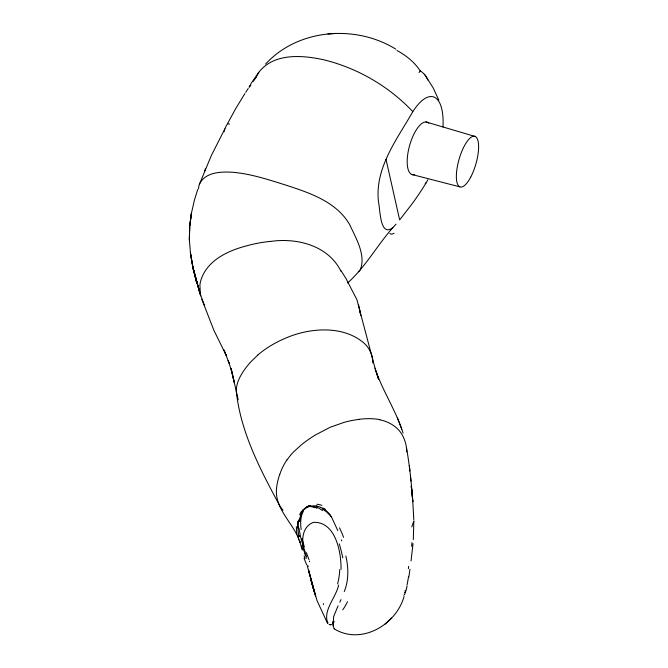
<?xml version="1.0" encoding="UTF-8"?>
<svg xmlns="http://www.w3.org/2000/svg" width="668" height="668" viewBox="0 0 668 668"><rect width="100%" height="100%" fill="white"/><g stroke="black" fill="none" stroke-linecap="round" stroke-linejoin="round"><path stroke-width="1" d="M413.834 521.641L413.292 539.61M189.395 238.735L189.462 241.298M189.386 239.754L189.67 226.769L191.407 213.276L194.471 199.941L197.745 189.42M189.67 226.769L189.386 239.244L189.645 227.254L189.628 227.738M341.014 569.437C341.398 552.753 335.745 521.257 313.384 522.359C299.932 527.611 301.569 545.171 305.643 556.219M333.107 625.34L333.649 616.522L338.066 605.868M332.965 621.44L333.19 625.916L334.15 628.83M198.546 188.777L198.613 187.817A64.17 27.789 33.2 0 1 199.665 183.667C205.719 171.943 221.166 171.567 232.689 172.269C250.993 173.83 268.544 179.684 285.962 185.145C309.752 192.927 336.563 201.736 349.74 224.757C355.902 238.142 366.239 255.201 360.219 270.006A40.356 17.911 31.8 0 1 358.282 271.767M413.016 543.61L411.045 560.953M298.588 521.708L298.78 520.121M298.195 521.766L298.404 520.172M189.712 226.285L191.332 213.743M189.762 225.801L191.407 213.276M409.968 569.261L408.758 577.436M407.088 586.137L406.595 588.157M338.634 584.984C336.146 597.568 322.452 610.435 327.879 623.294M279.725 474.363C277.997 479.49 276.677 484.809 276.402 490.228C275.492 510.235 294.646 524.43 300.116 542.583M344.27 591.531C348.863 580.241 348.562 567.666 345.824 555.968M199.356 184.418L211.33 155.56L224.874 128.866M204.642 170.899L205.56 168.57M404.048 596.507C396.099 624.989 361.171 645.355 334.209 628.88M299.89 514.794L300.066 514.368M340.989 599.63L339.837 602.144M256.562 76.302L258.833 72.303M250.901 83.709L259.126 71.885C274.339 52.847 302.437 55.102 323.788 59.803C357.58 68.061 388.96 86.356 412.824 111.648C397.076 139.22 374.681 167.852 378.455 201.661C380.201 208.616 379.8 238.117 392.868 227.546M244.872 93.587L235.487 108.984L227.563 123.58L229.525 124.139M419.053 72.57L420.189 70.825C414.461 62.124 406.127 55.427 397.009 50.543M301.443 511.78L302.996 509.751M245.699 92.309L248.229 88.493M403.856 595.338L404.157 594.912M253.205 81.404L256.153 77.246L255.243 78.482M286.923 460.035L290.597 455.234A66.959 36.84 -20.2 0 1 293.828 451.685L301.402 444.813A85.345 46.518 -20.5 0 1 315.672 434.81L330.293 427.211L344.254 422.31A63.861 35.279 -20.3 0 1 356.036 419.796L359.284 419.337M396.057 224.172C378.514 242.643 366.649 265.981 347.569 282.981M302.804 510.786C306.512 506.469 312.791 504.774 318.202 506.419M265.563 64.086C298.137 28.607 355.752 24.315 395.873 49.19M384.968 624.213L391.398 618.034M257.773 355.1L251.126 361.555A89.554 54.041 -18.6 0 0 242.776 372.251C238.601 378.672 235.303 386.363 236.614 394.17C241.624 434.409 260.988 470.898 279.95 506.102L282.965 510.252M427.938 179.709A52.989 20.157 -74.5 0 1 426.192 182.715L425.199 183.508M270.081 241.49C296.842 237.524 328.197 245.323 341.081 271.417M336.046 33.4L327.896 33.943M331.604 624.363L330.61 624.78L329.099 624.338M379.708 419.796C390.162 421.792 400.174 428.447 404.048 438.676A117.176 64.345 -18.6 0 1 406.762 451.885M329.641 624.572L330.343 624.764M316.231 506.01L317.417 506.361M411.647 174.423L459.801 186.848M404.499 592.299L404.858 592.357A2.087 0.818 72.3 0 0 405.234 591.84L405.167 590.462M475.491 136.598L425.992 121.943M318.912 506.636L320.298 507.187M320.774 507.404L323.613 509.041M322.385 508.64L322.853 508.924M322.652 508.599L323.087 508.882M325.191 510.477L331.403 516.756L337.791 530.609M330.368 515.437L331.403 516.756M425.032 75.108L433.206 87.951L438.826 100.175M341.064 270.715L345.982 278.531L356.912 299.69L375.032 368.16L378.606 379.416L375.032 368.16M204.725 305.552L204.358 304.884M204.066 304.349L200.417 294.53L199.899 285.077A64.637 41.366 -3.9 0 1 200.767 280.635C206.621 260.804 227.412 250.867 245.933 246.024A89.128 56.204 -4.5 0 1 270.072 241.432M327.454 623.186L316.949 600.423L308.641 570.28L314.954 594.044L310.453 577.937L312.883 586.771M370.055 350.984L369.755 350.399A65.514 39.946 -18.2 0 0 363.576 342.717C346.7 328.623 322.869 327.738 302.287 332.572A62.45 38.251 -18.2 0 0 283.925 338.893L282.08 339.703A74.298 45.157 -18.2 0 0 257.698 355.067M403.054 433.073C396.408 411.655 383.774 392.792 376.184 371.742M308.265 566.355L308.015 565.788M238.209 399.723L231.086 368.611L234.268 382.413L231.696 371.224L228.172 360.545L229.049 363.108L224.047 350.015L226.168 355.267L213.919 330.384L201.803 299.281M397.351 417.625L401.76 429.14M305.017 558.49L304.107 556.01M341.423 539.869L341.774 540.921M304.725 550.958L304.942 551.601M306.345 558.373L306.053 557.488M304.299 549.672L303.882 548.403M302.938 549.989L301.66 545.789M303.681 547.768L300.683 537.356L298.955 528.179M199.966 293.619L192.785 266.774M312.824 586.83L315.622 596.29M302.103 549.781L300.942 545.572A64.729 22.328 64.3 0 1 300.099 542.374M311.647 582.588L313.584 589.276L311.071 580.4M200.709 295.874L193.595 270.114L200.091 293.653M193.436 269.555L192.885 267.334M200.509 295.314L193.136 268.444L196.501 281.929L193.01 267.893L190.388 252.462M312.09 583.949L307.313 565.829M190.747 255.151L190.656 254.617L192.943 267.609L196.425 281.645M300.174 542.433L299.798 540.721M386.046 159.468L399.656 219.914L412.398 203.431A270.64 114.153 -78 0 0 426.201 182.756M359.743 310.436L360.778 315.346L358.582 304.909M406.445 447.694C410.72 471.433 412.599 495.581 413.793 519.646M299.456 536.554L299.264 535.452M192.943 267.609L190.497 253.539L189.395 240.271M299.005 536.629L298.821 535.527M411.288 486.045L412.857 501.643L411.288 486.045L411.805 491.331M409.35 465.563L409.91 471.04M410.402 475.7L410.954 481.094M298.028 528.129L297.978 526.451M412.824 111.648A53.048 20.174 -74.5 0 1 442.976 127.062M394.045 233.249A52.855 10.095 -64 0 1 389.895 233.399M420.172 70.866A74.599 29.567 -75 0 1 423.637 73.605M224.114 131.721A81.504 40.882 34.8 0 1 227.638 123.647M423.671 73.513A74.724 29.668 -74.6 0 1 427.971 80.093M359.3 419.295A54.459 30.26 -20.4 0 1 379.858 419.629M279.808 474.355A100.334 54.559 -21 0 1 286.789 460.027M322.844 507.93A59.561 30.336 75.4 0 1 325.224 509.375M323.02 509.292A56.697 29.626 85.7 0 1 325.099 510.945M316.916 504.248A54.367 26.044 70.9 0 1 321.918 505.409M310.787 506.695A56.78 23.38 61.1 0 1 316.891 508.148M303.222 510.135A67.359 28.841 64.4 0 1 310.244 505.425M299.915 514.16A64.512 27.906 61.1 0 1 301.335 511.621M299.681 521.491A59.435 25.885 61 0 1 300.775 515.88M297.853 526.351A61.381 28.44 56.5 0 1 298.087 521.666M296.934 534.216A66.533 29.35 58.4 0 1 296.4 526.718M298.688 539.919A67.443 25.651 62.5 0 1 297.936 535.753M306.554 556.711A55.578 18.353 64.8 0 1 304.65 551.05M306.762 564.961A52.989 19.046 63.8 0 1 304.065 558.298M323.329 603.63A36.13 1.728 76.5 0 1 323.562 604.649M339.494 527.829A84.544 46.025 88.4 0 1 343.544 537.314M339.244 543.844A83.032 38.936 85 0 1 342.809 557.914M347.544 601.651A59.227 23.806 -83.2 0 1 342.742 609.851M334.292 621.716A66.132 9.185 -71.4 0 1 332.873 623.211M339.761 569.612A31.404 13.936 -84.7 0 1 337.591 583.907M324.114 509.125A58.174 28.64 84.6 0 1 330.451 515.12M301.151 529.49A54.384 25.977 55.3 0 1 303.33 511.387M327.871 622.626A30.444 2.321 72.7 0 1 327.537 622.108M309.626 561.696A53.114 5.386 67.3 0 1 309.368 561.045M308.983 559.6A54.033 11.306 66.2 0 1 306.37 552.57M304.424 547.175A65.172 24.19 61.9 0 1 302.086 538.433M298.721 535.11A63.786 28.607 57.8 0 1 298.195 521.332M299.531 520.915A63.276 26.937 60.4 0 1 310.637 505.517M310.996 506.444A57.916 25.551 63.9 0 1 317.225 507.764M316.824 507.171A53.757 25.968 77.3 0 1 322.535 510.628M370.072 350.976A68.52 41.767 -18.1 0 1 372.794 363.033M411.789 526.952A34.911 2.647 -77 0 1 414.001 520.815M411.939 542.608A48.747 7.682 -80.1 0 1 411.63 546.29M408.657 566.372A46.451 0.626 -82.6 0 1 408.365 568.643M408.499 576.868A28.273 3.941 -82.8 0 1 406.979 585.101M406.612 588.324A23.188 3.724 -83.3 0 1 404.449 594.503M414.452 174.665A27.279 10.371 -74.4 0 1 409.584 145.607A27.279 10.371 -74.4 0 1 428.764 123.196M249.941 85.972L249.081 87.232L250.851 84.736L249.941 85.972M470.706 177.145A26.369 8.734 -73.9 0 0 475.098 136.406A26.369 8.734 -73.9 0 0 456.645 171.367A26.369 8.734 -73.9 0 0 470.706 177.145"/></g></svg>
